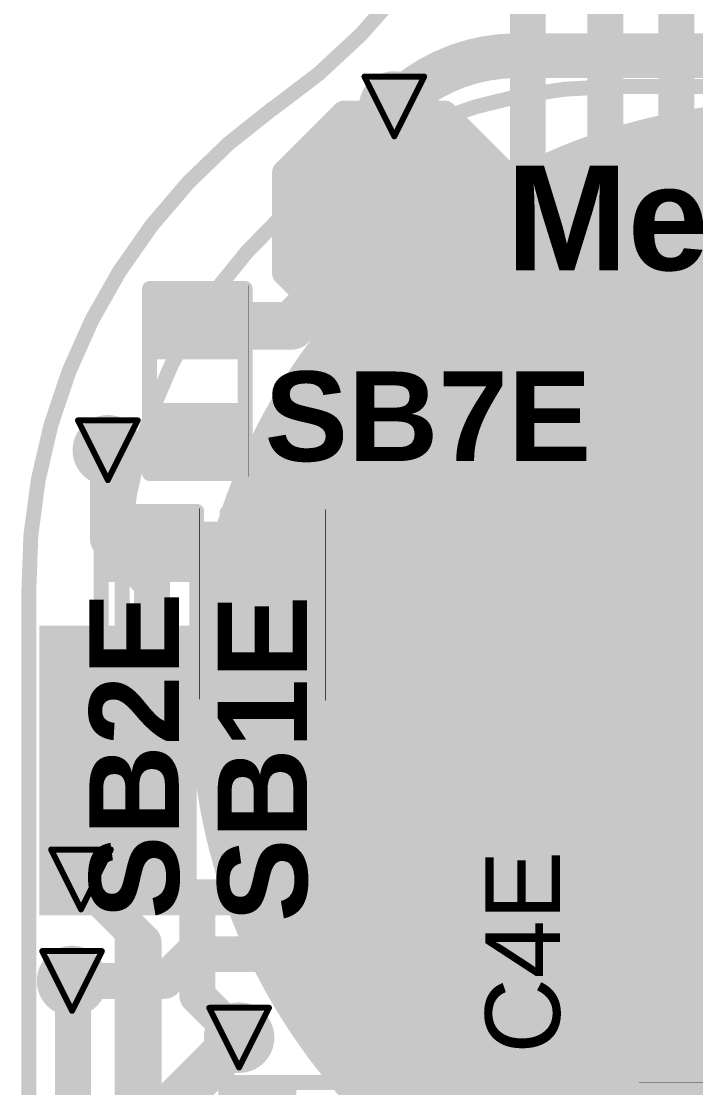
# Model space of a CAD drawing. Header units: inches. Extents: x -3.9 to 9.5, y -7 to 2.6.
# Drawn here: x 1.8535 to 2.0795, y -4.5895 to -4.2323 of the extents above; entities that cross this region are included whole.
import ezdxf

# ---------------------------------------------------------------- set-up
doc = ezdxf.new("R2010")
doc.units = ezdxf.units.IN
doc.header["$MEASUREMENT"] = 0
for name, color, linetype in [('Board Outline', 216, 'Continuous'), ('Bottom Layer', 5, 'Continuous'), ('Bottom Overlay', 54, 'Continuous'), ('Bottom Paste', 16, 'Continuous'), ('Bottom Solder', 6, 'Continuous'), ('Drill Drawing', 1, 'Continuous'), ('Top Layer', 1, 'Continuous'), ('Top Overlay', 2, 'Continuous'), ('Top Paste', 8, 'Continuous'), ('Top Solder', 216, 'Continuous'), ('Via Holes', 16, 'Continuous')]:
    doc.layers.add(name, color=color, linetype=linetype)
doc.styles.add('Arial', font='', dxfattribs={"height": 0.2})
doc.styles.add('Arial_Bold', font='', dxfattribs={"height": 0.2})
doc.styles.get('Arial').set_extended_font_data('Arial')
doc.styles.get('Arial_Bold').set_extended_font_data('Arial', bold=True)

# ---------------------------------------------------------------- blocks, each defined once
blk = doc.blocks.new('S______B______0402_58')
at = {"layer": 'Top Layer'}
for points in [[(-0.0275, -0.0125), (-0.0275, 0.0125), (-0.0095, 0.0125), (-0.0095, -0.0125)], [(0.0095, -0.0125), (0.0095, 0.0125), (0.0275, 0.0125), (0.0275, -0.0125)]]:
    blk.add_hatch(color=1, dxfattribs=at).paths.add_polyline_path(points)
at = {"layer": 'Top Paste'}
for points in [[(-0.0275, -0.0125), (-0.0275, 0.0125), (-0.0095, 0.0125), (-0.0095, -0.0125)], [(0.0095, -0.0125), (0.0095, 0.0125), (0.0275, 0.0125), (0.0275, -0.0125)]]:
    blk.add_hatch(color=8, dxfattribs=at).paths.add_polyline_path(points)
at = {"layer": 'Top Solder'}
for points in [[(-0.02967, -0.01467), (-0.02967, 0.01467), (-0.00733, 0.01467), (-0.00733, -0.01467)], [(0.00733, -0.01467), (0.00733, 0.01467), (0.02967, 0.01467), (0.02967, -0.01467)]]:
    blk.add_hatch(color=216, dxfattribs=at).paths.add_polyline_path(points)
at = {"layer": 'Top Overlay'}
for points in [[(-0.031, 0.016, 0.005, 0.005, 0), (-0.031, -0.016, 0.005, 0.005, 0)], [(-0.031, 0.016, 0.005, 0.005, 0), (0.031, 0.016, 0.005, 0.005, 0)], [(0.031, 0.016, 0.005, 0.005, 0), (0.031, -0.016, 0.005, 0.005, 0)], [(-0.031, -0.016, 0.005, 0.005, 0), (0.031, -0.016, 0.005, 0.005, 0)], [(-0.032, -0.017, 0.000127, 0.000127, 0), (0.032, -0.017, 0.000127, 0.000127, 0)]]:
    blk.add_lwpolyline(points, format="xyseb", dxfattribs=at)
for points in [[(-0.03225, 0.016, 0.0025, 0.0025, 1), (-0.02975, 0.016, 0.0025, 0.0025, 1)], [(-0.03225, 0.016, 0.0025, 0.0025, 1), (-0.02975, 0.016, 0.0025, 0.0025, 1)], [(0.02975, 0.016, 0.0025, 0.0025, 1), (0.03225, 0.016, 0.0025, 0.0025, 1)], [(0.02975, 0.016, 0.0025, 0.0025, 1), (0.03225, 0.016, 0.0025, 0.0025, 1)], [(-0.03225, -0.016, 0.0025, 0.0025, 1), (-0.02975, -0.016, 0.0025, 0.0025, 1)], [(-0.03225, -0.016, 0.0025, 0.0025, 1), (-0.02975, -0.016, 0.0025, 0.0025, 1)], [(0.02975, -0.016, 0.0025, 0.0025, 1), (0.03225, -0.016, 0.0025, 0.0025, 1)], [(0.02975, -0.016, 0.0025, 0.0025, 1), (0.03225, -0.016, 0.0025, 0.0025, 1)], [(-0.03203, -0.017, 0.0000635, 0.0000635, 1), (-0.03197, -0.017, 0.0000635, 0.0000635, 1)], [(0.03197, -0.017, 0.0000635, 0.0000635, 1), (0.03203, -0.017, 0.0000635, 0.0000635, 1)]]:
    blk.add_lwpolyline(points, format="xyseb", close=True, dxfattribs=at)
blk = doc.blocks.new('S______B______0402_93')
at = {"layer": 'Top Layer'}
for points in [[(-0.0275, -0.0125), (-0.0275, 0.0125), (-0.0095, 0.0125), (-0.0095, -0.0125)], [(0.0095, -0.0125), (0.0095, 0.0125), (0.0275, 0.0125), (0.0275, -0.0125)]]:
    blk.add_hatch(color=1, dxfattribs=at).paths.add_polyline_path(points)
at = {"layer": 'Top Paste'}
for points in [[(-0.0275, -0.0125), (-0.0275, 0.0125), (-0.0095, 0.0125), (-0.0095, -0.0125)], [(0.0095, -0.0125), (0.0095, 0.0125), (0.0275, 0.0125), (0.0275, -0.0125)]]:
    blk.add_hatch(color=8, dxfattribs=at).paths.add_polyline_path(points)
at = {"layer": 'Top Solder'}
for points in [[(-0.02967, -0.01467), (-0.02967, 0.01467), (-0.00733, 0.01467), (-0.00733, -0.01467)], [(0.00733, -0.01467), (0.00733, 0.01467), (0.02967, 0.01467), (0.02967, -0.01467)]]:
    blk.add_hatch(color=216, dxfattribs=at).paths.add_polyline_path(points)
at = {"layer": 'Top Overlay'}
for points in [[(-0.031, 0.016, 0.005, 0.005, 0), (-0.031, -0.016, 0.005, 0.005, 0)], [(-0.031, 0.016, 0.005, 0.005, 0), (0.031, 0.016, 0.005, 0.005, 0)], [(0.031, 0.016, 0.005, 0.005, 0), (0.031, -0.016, 0.005, 0.005, 0)], [(-0.031, -0.016, 0.005, 0.005, 0), (0.031, -0.016, 0.005, 0.005, 0)], [(-0.032, -0.017, 0.000127, 0.000127, 0), (0.032, -0.017, 0.000127, 0.000127, 0)]]:
    blk.add_lwpolyline(points, format="xyseb", dxfattribs=at)
for points in [[(-0.03225, 0.016, 0.0025, 0.0025, 1), (-0.02975, 0.016, 0.0025, 0.0025, 1)], [(-0.03225, 0.016, 0.0025, 0.0025, 1), (-0.02975, 0.016, 0.0025, 0.0025, 1)], [(0.02975, 0.016, 0.0025, 0.0025, 1), (0.03225, 0.016, 0.0025, 0.0025, 1)], [(0.02975, 0.016, 0.0025, 0.0025, 1), (0.03225, 0.016, 0.0025, 0.0025, 1)], [(-0.03225, -0.016, 0.0025, 0.0025, 1), (-0.02975, -0.016, 0.0025, 0.0025, 1)], [(-0.03225, -0.016, 0.0025, 0.0025, 1), (-0.02975, -0.016, 0.0025, 0.0025, 1)], [(0.02975, -0.016, 0.0025, 0.0025, 1), (0.03225, -0.016, 0.0025, 0.0025, 1)], [(0.02975, -0.016, 0.0025, 0.0025, 1), (0.03225, -0.016, 0.0025, 0.0025, 1)], [(-0.03203, -0.017, 0.0000635, 0.0000635, 1), (-0.03197, -0.017, 0.0000635, 0.0000635, 1)], [(0.03197, -0.017, 0.0000635, 0.0000635, 1), (0.03203, -0.017, 0.0000635, 0.0000635, 1)]]:
    blk.add_lwpolyline(points, format="xyseb", close=True, dxfattribs=at)
blk = doc.blocks.new('S______B______0402_100')
at = {"layer": 'Top Layer'}
for points in [[(-0.0275, -0.0125), (-0.0275, 0.0125), (-0.0095, 0.0125), (-0.0095, -0.0125)], [(0.0095, -0.0125), (0.0095, 0.0125), (0.0275, 0.0125), (0.0275, -0.0125)]]:
    blk.add_hatch(color=1, dxfattribs=at).paths.add_polyline_path(points)
at = {"layer": 'Top Paste'}
for points in [[(-0.0275, -0.0125), (-0.0275, 0.0125), (-0.0095, 0.0125), (-0.0095, -0.0125)], [(0.0095, -0.0125), (0.0095, 0.0125), (0.0275, 0.0125), (0.0275, -0.0125)]]:
    blk.add_hatch(color=8, dxfattribs=at).paths.add_polyline_path(points)
at = {"layer": 'Top Solder'}
for points in [[(-0.02967, -0.01467), (-0.02967, 0.01467), (-0.00733, 0.01467), (-0.00733, -0.01467)], [(0.00733, -0.01467), (0.00733, 0.01467), (0.02967, 0.01467), (0.02967, -0.01467)]]:
    blk.add_hatch(color=216, dxfattribs=at).paths.add_polyline_path(points)
at = {"layer": 'Top Overlay'}
for points in [[(-0.031, 0.016, 0.005, 0.005, 0), (-0.031, -0.016, 0.005, 0.005, 0)], [(-0.031, 0.016, 0.005, 0.005, 0), (0.031, 0.016, 0.005, 0.005, 0)], [(0.031, 0.016, 0.005, 0.005, 0), (0.031, -0.016, 0.005, 0.005, 0)], [(-0.031, -0.016, 0.005, 0.005, 0), (0.031, -0.016, 0.005, 0.005, 0)], [(-0.032, -0.017, 0.000127, 0.000127, 0), (0.032, -0.017, 0.000127, 0.000127, 0)]]:
    blk.add_lwpolyline(points, format="xyseb", dxfattribs=at)
for points in [[(-0.03225, 0.016, 0.0025, 0.0025, 1), (-0.02975, 0.016, 0.0025, 0.0025, 1)], [(-0.03225, 0.016, 0.0025, 0.0025, 1), (-0.02975, 0.016, 0.0025, 0.0025, 1)], [(0.02975, 0.016, 0.0025, 0.0025, 1), (0.03225, 0.016, 0.0025, 0.0025, 1)], [(0.02975, 0.016, 0.0025, 0.0025, 1), (0.03225, 0.016, 0.0025, 0.0025, 1)], [(-0.03225, -0.016, 0.0025, 0.0025, 1), (-0.02975, -0.016, 0.0025, 0.0025, 1)], [(-0.03225, -0.016, 0.0025, 0.0025, 1), (-0.02975, -0.016, 0.0025, 0.0025, 1)], [(0.02975, -0.016, 0.0025, 0.0025, 1), (0.03225, -0.016, 0.0025, 0.0025, 1)], [(0.02975, -0.016, 0.0025, 0.0025, 1), (0.03225, -0.016, 0.0025, 0.0025, 1)], [(-0.03203, -0.017, 0.0000635, 0.0000635, 1), (-0.03197, -0.017, 0.0000635, 0.0000635, 1)], [(0.03197, -0.017, 0.0000635, 0.0000635, 1), (0.03203, -0.017, 0.0000635, 0.0000635, 1)]]:
    blk.add_lwpolyline(points, format="xyseb", close=True, dxfattribs=at)
blk = doc.blocks.new('R___0402_114')
at = {"layer": 'Top Layer'}
for points in [[(-0.0275, -0.0125), (-0.0275, 0.0125), (-0.0095, 0.0125), (-0.0095, -0.0125)], [(0.0095, -0.0125), (0.0095, 0.0125), (0.0275, 0.0125), (0.0275, -0.0125)]]:
    blk.add_hatch(color=1, dxfattribs=at).paths.add_polyline_path(points)
at = {"layer": 'Top Paste'}
for points in [[(-0.0275, -0.0125), (-0.0275, 0.0125), (-0.0095, 0.0125), (-0.0095, -0.0125)], [(0.0095, -0.0125), (0.0095, 0.0125), (0.0275, 0.0125), (0.0275, -0.0125)]]:
    blk.add_hatch(color=8, dxfattribs=at).paths.add_polyline_path(points)
at = {"layer": 'Top Solder'}
for points in [[(-0.02967, -0.01467), (-0.02967, 0.01467), (-0.00733, 0.01467), (-0.00733, -0.01467)], [(0.00733, -0.01467), (0.00733, 0.01467), (0.02967, 0.01467), (0.02967, -0.01467)]]:
    blk.add_hatch(color=216, dxfattribs=at).paths.add_polyline_path(points)
at = {"layer": 'Top Overlay'}
for points in [[(-0.031, -0.016, 0.005, 0.005, 0), (-0.031, 0.016, 0.005, 0.005, 0)], [(-0.031, 0.016, 0.005, 0.005, 0), (0.031, 0.016, 0.005, 0.005, 0)], [(0.031, -0.016, 0.005, 0.005, 0), (0.031, 0.016, 0.005, 0.005, 0)], [(-0.031, -0.016, 0.005, 0.005, 0), (0.031, -0.016, 0.005, 0.005, 0)], [(-0.032, -0.017, 0.000127, 0.000127, 0), (0.032, -0.017, 0.000127, 0.000127, 0)]]:
    blk.add_lwpolyline(points, format="xyseb", dxfattribs=at)
for points in [[(-0.03225, 0.016, 0.0025, 0.0025, 1), (-0.02975, 0.016, 0.0025, 0.0025, 1)], [(-0.03225, 0.016, 0.0025, 0.0025, 1), (-0.02975, 0.016, 0.0025, 0.0025, 1)], [(0.02975, 0.016, 0.0025, 0.0025, 1), (0.03225, 0.016, 0.0025, 0.0025, 1)], [(0.02975, 0.016, 0.0025, 0.0025, 1), (0.03225, 0.016, 0.0025, 0.0025, 1)], [(-0.03225, -0.016, 0.0025, 0.0025, 1), (-0.02975, -0.016, 0.0025, 0.0025, 1)], [(-0.03225, -0.016, 0.0025, 0.0025, 1), (-0.02975, -0.016, 0.0025, 0.0025, 1)], [(0.02975, -0.016, 0.0025, 0.0025, 1), (0.03225, -0.016, 0.0025, 0.0025, 1)], [(0.02975, -0.016, 0.0025, 0.0025, 1), (0.03225, -0.016, 0.0025, 0.0025, 1)], [(-0.03203, -0.017, 0.0000635, 0.0000635, 1), (-0.03197, -0.017, 0.0000635, 0.0000635, 1)], [(0.03197, -0.017, 0.0000635, 0.0000635, 1), (0.03203, -0.017, 0.0000635, 0.0000635, 1)]]:
    blk.add_lwpolyline(points, format="xyseb", close=True, dxfattribs=at)
blk = doc.blocks.new('R__0402_135')
at = {"layer": 'Top Layer'}
for points in [[(-0.0275, -0.0125), (-0.0275, 0.0125), (-0.0095, 0.0125), (-0.0095, -0.0125)], [(0.0095, -0.0125), (0.0095, 0.0125), (0.0275, 0.0125), (0.0275, -0.0125)]]:
    blk.add_hatch(color=1, dxfattribs=at).paths.add_polyline_path(points)
at = {"layer": 'Top Paste'}
for points in [[(-0.0275, -0.0125), (-0.0275, 0.0125), (-0.0095, 0.0125), (-0.0095, -0.0125)], [(0.0095, -0.0125), (0.0095, 0.0125), (0.0275, 0.0125), (0.0275, -0.0125)]]:
    blk.add_hatch(color=8, dxfattribs=at).paths.add_polyline_path(points)
at = {"layer": 'Top Solder'}
for points in [[(-0.0315, -0.0165), (-0.0315, 0.0165), (-0.0055, 0.0165), (-0.0055, -0.0165)], [(0.0055, -0.0165), (0.0055, 0.0165), (0.0315, 0.0165), (0.0315, -0.0165)]]:
    blk.add_hatch(color=216, dxfattribs=at).paths.add_polyline_path(points)
at = {"layer": 'Top Overlay'}
for points in [[(-0.031, 0.016, 0.005, 0.005, 0), (-0.031, -0.016, 0.005, 0.005, 0)], [(0.031, 0.016, 0.005, 0.005, 0), (-0.031, 0.016, 0.005, 0.005, 0)], [(0.031, 0.016, 0.005, 0.005, 0), (0.031, -0.016, 0.005, 0.005, 0)], [(0.031, -0.016, 0.005, 0.005, 0), (-0.031, -0.016, 0.005, 0.005, 0)], [(0.032, -0.017, 0.000127, 0.000127, 0), (-0.032, -0.017, 0.000127, 0.000127, 0)]]:
    blk.add_lwpolyline(points, format="xyseb", dxfattribs=at)
for points in [[(-0.03225, 0.016, 0.0025, 0.0025, 1), (-0.02975, 0.016, 0.0025, 0.0025, 1)], [(-0.03225, 0.016, 0.0025, 0.0025, 1), (-0.02975, 0.016, 0.0025, 0.0025, 1)], [(0.02975, 0.016, 0.0025, 0.0025, 1), (0.03225, 0.016, 0.0025, 0.0025, 1)], [(0.02975, 0.016, 0.0025, 0.0025, 1), (0.03225, 0.016, 0.0025, 0.0025, 1)], [(-0.03225, -0.016, 0.0025, 0.0025, 1), (-0.02975, -0.016, 0.0025, 0.0025, 1)], [(-0.03225, -0.016, 0.0025, 0.0025, 1), (-0.02975, -0.016, 0.0025, 0.0025, 1)], [(0.02975, -0.016, 0.0025, 0.0025, 1), (0.03225, -0.016, 0.0025, 0.0025, 1)], [(0.02975, -0.016, 0.0025, 0.0025, 1), (0.03225, -0.016, 0.0025, 0.0025, 1)], [(-0.03203, -0.017, 0.0000635, 0.0000635, 1), (-0.03197, -0.017, 0.0000635, 0.0000635, 1)], [(0.03197, -0.017, 0.0000635, 0.0000635, 1), (0.03203, -0.017, 0.0000635, 0.0000635, 1)]]:
    blk.add_lwpolyline(points, format="xyseb", close=True, dxfattribs=at)
blk = doc.blocks.new('T__________184')
at = {"layer": 'Top Layer'}
blk.add_hatch(color=1, dxfattribs=at).paths.add_polyline_path([(0.015, 0.03), (-0.015, 0.03), (-0.03, 0.015), (-0.03, -0.015), (-0.015, -0.03), (0.015, -0.03), (0.03, -0.015), (0.03, 0.015)])
at = {"layer": 'Top Paste'}
blk.add_hatch(color=8, dxfattribs=at).paths.add_polyline_path([(0.015, 0.03), (-0.015, 0.03), (-0.03, 0.015), (-0.03, -0.015), (-0.015, -0.03), (0.015, -0.03), (0.03, -0.015), (0.03, 0.015)])
at = {"layer": 'Top Solder'}
blk.add_hatch(color=216, dxfattribs=at).paths.add_polyline_path([(0.017, 0.034), (-0.017, 0.034), (-0.034, 0.017), (-0.034, -0.017), (-0.017, -0.034), (0.017, -0.034), (0.034, -0.017), (0.034, 0.017)])
at = {"layer": 'Top Overlay'}
for points in [[(-0.017, 0.037, 0.00787, 0.00787, 0), (-0.037, 0.017, 0.00787, 0.00787, 0)], [(0.017, 0.037, 0.00787, 0.00787, 0), (-0.017, 0.037, 0.00787, 0.00787, 0)], [(0.017, 0.037, 0.00787, 0.00787, 0), (-0.017, 0.037, 0.00787, 0.00787, 0)], [(0.037, 0.017, 0.00787, 0.00787, 0), (0.017, 0.037, 0.00787, 0.00787, 0)], [(-0.037, 0.017, 0.00787, 0.00787, 0), (-0.037, -0.017, 0.00787, 0.00787, 0)], [(0.037, 0.017, 0.00787, 0.00787, 0), (0.037, -0.017, 0.00787, 0.00787, 0)], [(-0.017, -0.037, 0.00787, 0.00787, 0), (-0.037, -0.017, 0.00787, 0.00787, 0)], [(0.037, -0.017, 0.00787, 0.00787, 0), (0.017, -0.037, 0.00787, 0.00787, 0)], [(0.017, -0.037, 0.00787, 0.00787, 0), (-0.017, -0.037, 0.00787, 0.00787, 0)], [(0.017, -0.037, 0.00787, 0.00787, 0), (-0.017, -0.037, 0.00787, 0.00787, 0)]]:
    blk.add_lwpolyline(points, format="xyseb", dxfattribs=at)
for points in [[(-0.01897, 0.037, 0.00394, 0.00394, 1), (-0.01503, 0.037, 0.00394, 0.00394, 1)], [(-0.01897, 0.037, 0.00394, 0.00394, 1), (-0.01503, 0.037, 0.00394, 0.00394, 1)], [(-0.01897, 0.037, 0.00394, 0.00394, 1), (-0.01503, 0.037, 0.00394, 0.00394, 1)], [(0.01503, 0.037, 0.00394, 0.00394, 1), (0.01897, 0.037, 0.00394, 0.00394, 1)], [(0.01503, 0.037, 0.00394, 0.00394, 1), (0.01897, 0.037, 0.00394, 0.00394, 1)], [(0.01503, 0.037, 0.00394, 0.00394, 1), (0.01897, 0.037, 0.00394, 0.00394, 1)], [(-0.03897, 0.017, 0.00394, 0.00394, 1), (-0.03503, 0.017, 0.00394, 0.00394, 1)], [(-0.03897, 0.017, 0.00394, 0.00394, 1), (-0.03503, 0.017, 0.00394, 0.00394, 1)], [(0.03503, 0.017, 0.00394, 0.00394, 1), (0.03897, 0.017, 0.00394, 0.00394, 1)], [(0.03503, 0.017, 0.00394, 0.00394, 1), (0.03897, 0.017, 0.00394, 0.00394, 1)], [(-0.03897, -0.017, 0.00394, 0.00394, 1), (-0.03503, -0.017, 0.00394, 0.00394, 1)], [(-0.03897, -0.017, 0.00394, 0.00394, 1), (-0.03503, -0.017, 0.00394, 0.00394, 1)], [(0.03503, -0.017, 0.00394, 0.00394, 1), (0.03897, -0.017, 0.00394, 0.00394, 1)], [(0.03503, -0.017, 0.00394, 0.00394, 1), (0.03897, -0.017, 0.00394, 0.00394, 1)], [(-0.01897, -0.037, 0.00394, 0.00394, 1), (-0.01503, -0.037, 0.00394, 0.00394, 1)], [(-0.01897, -0.037, 0.00394, 0.00394, 1), (-0.01503, -0.037, 0.00394, 0.00394, 1)], [(-0.01897, -0.037, 0.00394, 0.00394, 1), (-0.01503, -0.037, 0.00394, 0.00394, 1)], [(0.01503, -0.037, 0.00394, 0.00394, 1), (0.01897, -0.037, 0.00394, 0.00394, 1)], [(0.01503, -0.037, 0.00394, 0.00394, 1), (0.01897, -0.037, 0.00394, 0.00394, 1)], [(0.01503, -0.037, 0.00394, 0.00394, 1), (0.01897, -0.037, 0.00394, 0.00394, 1)]]:
    blk.add_lwpolyline(points, format="xyseb", close=True, dxfattribs=at)
blk = doc.blocks.new('_EMG________B_198')
at = {"layer": 'Bottom Layer'}
h = blk.add_hatch(color=5, dxfattribs=at)
edge = h.paths.add_edge_path()
edge.add_arc((0, 0.3932), 0.19685, 0, 360)
at = {"layer": 'Bottom Paste'}
h = blk.add_hatch(color=16, dxfattribs=at)
edge = h.paths.add_edge_path()
edge.add_arc((0, 0.3932), 0.19685, 0, 360)
at = {"layer": 'Bottom Solder'}
h = blk.add_hatch(color=6, dxfattribs=at)
edge = h.paths.add_edge_path()
edge.add_arc((0, 0.3932), 0.20085, 0, 360)
at = {"layer": 'Bottom Overlay'}
for points in [[(-0.22375, 0.43172, 0.005, 0.005, -0.414214), (-0.06026, 0.59892, 0.005, 0.005, 0)], [(-0.06026, 0.59892, 0.005, 0.005, 0), (0.06026, 0.59892, 0.005, 0.005, 0)], [(-0.22375, -0.43172, 0.005, 0.005, 0), (-0.22375, 0.43172, 0.005, 0.005, 0)]]:
    blk.add_lwpolyline(points, format="xyseb", dxfattribs=at)
for points in [[(-0.06151, 0.59892, 0.0025, 0.0025, 1), (-0.05901, 0.59892, 0.0025, 0.0025, 1)], [(-0.06151, 0.59892, 0.0025, 0.0025, 1), (-0.05901, 0.59892, 0.0025, 0.0025, 1)], [(-0.225, 0.43172, 0.0025, 0.0025, 1), (-0.2225, 0.43172, 0.0025, 0.0025, 1)], [(-0.225, 0.43172, 0.0025, 0.0025, 1), (-0.2225, 0.43172, 0.0025, 0.0025, 1)]]:
    blk.add_lwpolyline(points, format="xyseb", close=True, dxfattribs=at)
blk = doc.blocks.new('C___0402_240')
at = {"layer": 'Top Layer'}
for points in [[(-0.0275, -0.0125), (-0.0275, 0.0125), (-0.0095, 0.0125), (-0.0095, -0.0125)], [(0.0095, -0.0125), (0.0095, 0.0125), (0.0275, 0.0125), (0.0275, -0.0125)]]:
    blk.add_hatch(color=1, dxfattribs=at).paths.add_polyline_path(points)
at = {"layer": 'Top Paste'}
for points in [[(-0.0275, -0.0125), (-0.0275, 0.0125), (-0.0095, 0.0125), (-0.0095, -0.0125)], [(0.0095, -0.0125), (0.0095, 0.0125), (0.0275, 0.0125), (0.0275, -0.0125)]]:
    blk.add_hatch(color=8, dxfattribs=at).paths.add_polyline_path(points)
at = {"layer": 'Top Solder'}
for points in [[(-0.02986, -0.01486), (-0.02986, 0.01486), (-0.00714, 0.01486), (-0.00714, -0.01486)], [(0.00714, -0.01486), (0.00714, 0.01486), (0.02986, 0.01486), (0.02986, -0.01486)]]:
    blk.add_hatch(color=216, dxfattribs=at).paths.add_polyline_path(points)
at = {"layer": 'Top Overlay'}
for points in [[(-0.011, 0.016, 0.005, 0.005, 0), (-0.031, 0.016, 0.005, 0.005, 0)], [(-0.031, 0.016, 0.005, 0.005, 0), (-0.031, -0.016, 0.005, 0.005, 0)], [(0.031, 0.016, 0.005, 0.005, 0), (0.011, 0.016, 0.005, 0.005, 0)], [(0.031, 0.016, 0.005, 0.005, 0), (0.031, -0.016, 0.005, 0.005, 0)], [(-0.011, -0.016, 0.005, 0.005, 0), (-0.031, -0.016, 0.005, 0.005, 0)], [(0.031, -0.016, 0.005, 0.005, 0), (0.011, -0.016, 0.005, 0.005, 0)]]:
    blk.add_lwpolyline(points, format="xyseb", dxfattribs=at)
for points in [[(-0.03225, 0.016, 0.0025, 0.0025, 1), (-0.02975, 0.016, 0.0025, 0.0025, 1)], [(-0.03225, 0.016, 0.0025, 0.0025, 1), (-0.02975, 0.016, 0.0025, 0.0025, 1)], [(-0.01225, 0.016, 0.0025, 0.0025, 1), (-0.00975, 0.016, 0.0025, 0.0025, 1)], [(0.00975, 0.016, 0.0025, 0.0025, 1), (0.01225, 0.016, 0.0025, 0.0025, 1)], [(0.02975, 0.016, 0.0025, 0.0025, 1), (0.03225, 0.016, 0.0025, 0.0025, 1)], [(0.02975, 0.016, 0.0025, 0.0025, 1), (0.03225, 0.016, 0.0025, 0.0025, 1)], [(-0.03225, -0.016, 0.0025, 0.0025, 1), (-0.02975, -0.016, 0.0025, 0.0025, 1)], [(-0.03225, -0.016, 0.0025, 0.0025, 1), (-0.02975, -0.016, 0.0025, 0.0025, 1)], [(-0.01225, -0.016, 0.0025, 0.0025, 1), (-0.00975, -0.016, 0.0025, 0.0025, 1)], [(0.00975, -0.016, 0.0025, 0.0025, 1), (0.01225, -0.016, 0.0025, 0.0025, 1)], [(0.02975, -0.016, 0.0025, 0.0025, 1), (0.03225, -0.016, 0.0025, 0.0025, 1)], [(0.02975, -0.016, 0.0025, 0.0025, 1), (0.03225, -0.016, 0.0025, 0.0025, 1)]]:
    blk.add_lwpolyline(points, format="xyseb", close=True, dxfattribs=at)

msp = doc.modelspace()

# ---------------------------------------------------------------- hatches: boundary and pattern name
at = {"layer": 'Bottom Layer'}
h = msp.add_hatch(color=5, dxfattribs=at)
edge = h.paths.add_edge_path()
edge.add_arc((1.97852, -4.26078), 0.01181, 0, 360)
h = msp.add_hatch(color=5, dxfattribs=at)
edge = h.paths.add_edge_path()
edge.add_arc((1.88252, -4.37597), 0.01181, 0, 360)
h = msp.add_hatch(color=5, dxfattribs=at)
edge = h.paths.add_edge_path()
edge.add_arc((1.87352, -4.51978), 0.01181, 0, 360)
h = msp.add_hatch(color=5, dxfattribs=at)
edge = h.paths.add_edge_path()
edge.add_arc((1.87052, -4.55378), 0.01181, 0, 360)
h = msp.add_hatch(color=5, dxfattribs=at)
edge = h.paths.add_edge_path()
edge.add_arc((1.92652, -4.57278), 0.01181, 0, 360)
at = {"layer": 'Top Layer'}
h = msp.add_hatch(color=1, dxfattribs=at)
edge = h.paths.add_edge_path()
edge.add_arc((1.97852, -4.26078), 0.01181, 0, 360)
h = msp.add_hatch(color=1, dxfattribs=at)
edge = h.paths.add_edge_path()
edge.add_arc((1.88252, -4.37597), 0.01181, 0, 360)
for points in [[(1.87929, -4.41942), (1.95752, -4.41942), (1.95752, -4.39992), (1.87929, -4.39992)], [(1.85952, -4.53178), (1.91229, -4.53178), (1.91229, -4.43478), (1.85952, -4.43478)], [(1.9255, -4.47578), (1.98552, -4.47578), (1.98552, -4.43678), (1.9255, -4.43678)]]:
    msp.add_hatch(color=1, dxfattribs=at).paths.add_polyline_path(points)
h = msp.add_hatch(color=1, dxfattribs=at)
edge = h.paths.add_edge_path()
edge.add_arc((1.87352, -4.51978), 0.01181, 0, 360)
h = msp.add_hatch(color=1, dxfattribs=at)
edge = h.paths.add_edge_path()
edge.add_arc((1.87052, -4.55378), 0.01181, 0, 360)
h = msp.add_hatch(color=1, dxfattribs=at)
edge = h.paths.add_edge_path()
edge.add_arc((1.92652, -4.57278), 0.01181, 0, 360)
at = {"layer": 'Via Holes'}
h = msp.add_hatch(color=7, dxfattribs=at)
edge = h.paths.add_edge_path()
edge.add_arc((1.97852, -4.26078), 0.00591, 0, 360)
h = msp.add_hatch(color=7, dxfattribs=at)
edge = h.paths.add_edge_path()
edge.add_arc((1.88252, -4.37597), 0.00591, 0, 360)
h = msp.add_hatch(color=7, dxfattribs=at)
edge = h.paths.add_edge_path()
edge.add_arc((1.87352, -4.51978), 0.00591, 0, 360)
h = msp.add_hatch(color=7, dxfattribs=at)
edge = h.paths.add_edge_path()
edge.add_arc((1.87052, -4.55378), 0.00591, 0, 360)
h = msp.add_hatch(color=7, dxfattribs=at)
edge = h.paths.add_edge_path()
edge.add_arc((1.92652, -4.57278), 0.00591, 0, 360)

# ---------------------------------------------------------------- linework, layer by layer
at = {"layer": 'Board Outline'}
for points in [[(2.02327, -4.09701, 0.005, 0.005, -0.250069), (1.93789, -4.26147, 0.005, 0.005, 0)], [(1.85603, -4.42332, 0.005, 0.005, -0.244175), (1.93784, -4.26139, 0.005, 0.005, 0)], [(1.85603, -5.28378, 0.005, 0.005, 0), (1.85603, -4.42332, 0.005, 0.005, 0)]]:
    msp.add_lwpolyline(points, format="xyseb", dxfattribs=at)
for points in [[(1.93659, -4.26139, 0.0025, 0.0025, 1), (1.93909, -4.26139, 0.0025, 0.0025, 1)], [(1.93664, -4.26147, 0.0025, 0.0025, 1), (1.93914, -4.26147, 0.0025, 0.0025, 1)], [(1.85478, -4.42332, 0.0025, 0.0025, 1), (1.85728, -4.42332, 0.0025, 0.0025, 1)], [(1.85478, -4.42332, 0.0025, 0.0025, 1), (1.85728, -4.42332, 0.0025, 0.0025, 1)]]:
    msp.add_lwpolyline(points, format="xyseb", close=True, dxfattribs=at)
at = {"layer": 'Bottom Layer'}
for points in [[(1.97852, -4.26078, 0.015, 0.015, -0.198913), (2.01956, -4.24378, 0.015, 0.015, 0)], [(2.01956, -4.24378, 0.015, 0.015, 0), (2.17309, -4.24378, 0.015, 0.015, 0)], [(1.88252, -4.40578, 0.012, 0.012, 0), (1.88252, -4.37597, 0.012, 0.012, 0)], [(1.88252, -4.40578, 0.012, 0.012, 0), (1.89733, -4.42059, 0.012, 0.012, 0)], [(1.89733, -4.51359, 0.012, 0.012, 0), (1.89733, -4.42059, 0.012, 0.012, 0)], [(1.89733, -4.51359, 0.012, 0.012, 0), (1.91252, -4.52878, 0.012, 0.012, 0)], [(1.87352, -4.51978, 0.012, 0.012, 0), (1.89452, -4.54078, 0.012, 0.012, 0)], [(1.91252, -4.55878, 0.012, 0.012, 0), (1.91252, -4.52878, 0.012, 0.012, 0)], [(1.89452, -4.64238, 0.012, 0.012, 0), (1.89452, -4.54078, 0.012, 0.012, 0)], [(1.87052, -4.55378, 0.012, 0.012, 0), (1.87083, -4.5541, 0.012, 0.012, 0)], [(1.87083, -4.66086, 0.012, 0.012, 0), (1.87083, -4.5541, 0.012, 0.012, 0)], [(1.91252, -4.55878, 0.012, 0.012, 0), (1.92652, -4.57278, 0.012, 0.012, 0)]]:
    msp.add_lwpolyline(points, format="xyseb", dxfattribs=at)
for points in [[(2.01581, -4.24378, 0.0075, 0.0075, 1), (2.02331, -4.24378, 0.0075, 0.0075, 1)], [(2.01581, -4.24378, 0.0075, 0.0075, 1), (2.02331, -4.24378, 0.0075, 0.0075, 1)], [(1.97477, -4.26078, 0.0075, 0.0075, 1), (1.98227, -4.26078, 0.0075, 0.0075, 1)], [(1.87952, -4.37597, 0.006, 0.006, 1), (1.88552, -4.37597, 0.006, 0.006, 1)], [(1.87952, -4.40578, 0.006, 0.006, 1), (1.88552, -4.40578, 0.006, 0.006, 1)], [(1.87952, -4.40578, 0.006, 0.006, 1), (1.88552, -4.40578, 0.006, 0.006, 1)], [(1.89433, -4.42059, 0.006, 0.006, 1), (1.90033, -4.42059, 0.006, 0.006, 1)], [(1.89433, -4.42059, 0.006, 0.006, 1), (1.90033, -4.42059, 0.006, 0.006, 1)], [(1.89433, -4.51359, 0.006, 0.006, 1), (1.90033, -4.51359, 0.006, 0.006, 1)], [(1.89433, -4.51359, 0.006, 0.006, 1), (1.90033, -4.51359, 0.006, 0.006, 1)], [(1.87052, -4.51978, 0.006, 0.006, 1), (1.87652, -4.51978, 0.006, 0.006, 1)], [(1.90952, -4.52878, 0.006, 0.006, 1), (1.91552, -4.52878, 0.006, 0.006, 1)], [(1.90952, -4.52878, 0.006, 0.006, 1), (1.91552, -4.52878, 0.006, 0.006, 1)], [(1.89152, -4.54078, 0.006, 0.006, 1), (1.89752, -4.54078, 0.006, 0.006, 1)], [(1.89152, -4.54078, 0.006, 0.006, 1), (1.89752, -4.54078, 0.006, 0.006, 1)], [(1.86752, -4.55378, 0.006, 0.006, 1), (1.87352, -4.55378, 0.006, 0.006, 1)], [(1.86783, -4.5541, 0.006, 0.006, 1), (1.87383, -4.5541, 0.006, 0.006, 1)], [(1.86783, -4.5541, 0.006, 0.006, 1), (1.87383, -4.5541, 0.006, 0.006, 1)], [(1.90952, -4.55878, 0.006, 0.006, 1), (1.91552, -4.55878, 0.006, 0.006, 1)], [(1.90952, -4.55878, 0.006, 0.006, 1), (1.91552, -4.55878, 0.006, 0.006, 1)], [(1.92352, -4.57278, 0.006, 0.006, 1), (1.92952, -4.57278, 0.006, 0.006, 1)]]:
    msp.add_lwpolyline(points, format="xyseb", close=True, dxfattribs=at)
at = {"layer": 'Drill Drawing'}
for points in [[(1.96852, -4.25078, 0.002, 0.002, 0), (1.98852, -4.25078, 0.002, 0.002, 0)], [(1.96852, -4.25078, 0.002, 0.002, 0), (1.97852, -4.27078, 0.002, 0.002, 0)], [(1.97852, -4.27078, 0.002, 0.002, 0), (1.98852, -4.25078, 0.002, 0.002, 0)], [(1.87252, -4.36597, 0.002, 0.002, 0), (1.89252, -4.36597, 0.002, 0.002, 0)], [(1.87252, -4.36597, 0.002, 0.002, 0), (1.88252, -4.38597, 0.002, 0.002, 0)], [(1.88252, -4.38597, 0.002, 0.002, 0), (1.89252, -4.36597, 0.002, 0.002, 0)], [(1.86352, -4.50978, 0.002, 0.002, 0), (1.88352, -4.50978, 0.002, 0.002, 0)], [(1.86352, -4.50978, 0.002, 0.002, 0), (1.87352, -4.52978, 0.002, 0.002, 0)], [(1.87352, -4.52978, 0.002, 0.002, 0), (1.88352, -4.50978, 0.002, 0.002, 0)], [(1.86052, -4.54378, 0.002, 0.002, 0), (1.88052, -4.54378, 0.002, 0.002, 0)], [(1.86052, -4.54378, 0.002, 0.002, 0), (1.87052, -4.56378, 0.002, 0.002, 0)], [(1.87052, -4.56378, 0.002, 0.002, 0), (1.88052, -4.54378, 0.002, 0.002, 0)], [(1.91652, -4.56278, 0.002, 0.002, 0), (1.93652, -4.56278, 0.002, 0.002, 0)], [(1.91652, -4.56278, 0.002, 0.002, 0), (1.92652, -4.58278, 0.002, 0.002, 0)], [(1.92652, -4.58278, 0.002, 0.002, 0), (1.93652, -4.56278, 0.002, 0.002, 0)]]:
    msp.add_lwpolyline(points, format="xyseb", dxfattribs=at)
for points in [[(1.96802, -4.25078, 0.001, 0.001, 1), (1.96902, -4.25078, 0.001, 0.001, 1)], [(1.96802, -4.25078, 0.001, 0.001, 1), (1.96902, -4.25078, 0.001, 0.001, 1)], [(1.98802, -4.25078, 0.001, 0.001, 1), (1.98902, -4.25078, 0.001, 0.001, 1)], [(1.98802, -4.25078, 0.001, 0.001, 1), (1.98902, -4.25078, 0.001, 0.001, 1)], [(1.97802, -4.27078, 0.001, 0.001, 1), (1.97902, -4.27078, 0.001, 0.001, 1)], [(1.97802, -4.27078, 0.001, 0.001, 1), (1.97902, -4.27078, 0.001, 0.001, 1)], [(1.87202, -4.36597, 0.001, 0.001, 1), (1.87302, -4.36597, 0.001, 0.001, 1)], [(1.87202, -4.36597, 0.001, 0.001, 1), (1.87302, -4.36597, 0.001, 0.001, 1)], [(1.89202, -4.36597, 0.001, 0.001, 1), (1.89302, -4.36597, 0.001, 0.001, 1)], [(1.89202, -4.36597, 0.001, 0.001, 1), (1.89302, -4.36597, 0.001, 0.001, 1)], [(1.88202, -4.38597, 0.001, 0.001, 1), (1.88302, -4.38597, 0.001, 0.001, 1)], [(1.88202, -4.38597, 0.001, 0.001, 1), (1.88302, -4.38597, 0.001, 0.001, 1)], [(1.86302, -4.50978, 0.001, 0.001, 1), (1.86402, -4.50978, 0.001, 0.001, 1)], [(1.86302, -4.50978, 0.001, 0.001, 1), (1.86402, -4.50978, 0.001, 0.001, 1)], [(1.88302, -4.50978, 0.001, 0.001, 1), (1.88402, -4.50978, 0.001, 0.001, 1)], [(1.88302, -4.50978, 0.001, 0.001, 1), (1.88402, -4.50978, 0.001, 0.001, 1)], [(1.87302, -4.52978, 0.001, 0.001, 1), (1.87402, -4.52978, 0.001, 0.001, 1)], [(1.87302, -4.52978, 0.001, 0.001, 1), (1.87402, -4.52978, 0.001, 0.001, 1)], [(1.86002, -4.54378, 0.001, 0.001, 1), (1.86102, -4.54378, 0.001, 0.001, 1)], [(1.86002, -4.54378, 0.001, 0.001, 1), (1.86102, -4.54378, 0.001, 0.001, 1)], [(1.88002, -4.54378, 0.001, 0.001, 1), (1.88102, -4.54378, 0.001, 0.001, 1)], [(1.88002, -4.54378, 0.001, 0.001, 1), (1.88102, -4.54378, 0.001, 0.001, 1)], [(1.91602, -4.56278, 0.001, 0.001, 1), (1.91702, -4.56278, 0.001, 0.001, 1)], [(1.91602, -4.56278, 0.001, 0.001, 1), (1.91702, -4.56278, 0.001, 0.001, 1)], [(1.93602, -4.56278, 0.001, 0.001, 1), (1.93702, -4.56278, 0.001, 0.001, 1)], [(1.93602, -4.56278, 0.001, 0.001, 1), (1.93702, -4.56278, 0.001, 0.001, 1)], [(1.87002, -4.56378, 0.001, 0.001, 1), (1.87102, -4.56378, 0.001, 0.001, 1)], [(1.87002, -4.56378, 0.001, 0.001, 1), (1.87102, -4.56378, 0.001, 0.001, 1)], [(1.92602, -4.58278, 0.001, 0.001, 1), (1.92702, -4.58278, 0.001, 0.001, 1)], [(1.92602, -4.58278, 0.001, 0.001, 1), (1.92702, -4.58278, 0.001, 0.001, 1)]]:
    msp.add_lwpolyline(points, format="xyseb", close=True, dxfattribs=at)
at = {"layer": 'Top Layer'}
for points in [[(2.07306, -4.48376, 0.012, 0.012, 0), (2.07306, -4.033, 0.012, 0.012, 0)], [(2.04925, -4.40871, 0.012, 0.012, 0), (2.04925, -4.11466, 0.012, 0.012, 0)], [(2.02328, -4.37011, 0.012, 0.012, 0), (2.02328, -4.21708, 0.012, 0.012, 0)], [(1.97852, -4.29978, 0.02, 0.02, 0), (1.97852, -4.26078, 0.02, 0.02, 0)], [(1.94402, -4.33428, 0.016, 0.016, 0), (1.97852, -4.29978, 0.016, 0.016, 0)], [(1.91252, -4.33428, 0.016, 0.016, 0), (1.94402, -4.33428, 0.016, 0.016, 0)], [(1.9125, -4.3713, 0.012, 0.012, -0.198505), (1.9012, -4.37597, 0.012, 0.012, 0)], [(1.91252, -4.37128, 0.012, 0.012, -0.000392), (1.9125, -4.3713, 0.012, 0.012, 0)], [(2.02328, -4.37011, 0.012, 0.012, -0.414214), (1.98411, -4.40928, 0.012, 0.012, 0)], [(1.88252, -4.37597, 0.012, 0.012, 0), (1.9012, -4.37597, 0.012, 0.012, 0)], [(1.93852, -4.40928, 0.012, 0.012, 0), (1.98411, -4.40928, 0.012, 0.012, 0)], [(2.04925, -4.40871, 0.012, 0.012, -0.062612), (2.04781, -4.42014, 0.012, 0.012, 0)], [(2.04781, -4.42014, 0.012, 0.012, -0.274217), (2.01447, -4.45348, 0.012, 0.012, 0)], [(1.93852, -4.44628, 0.012, 0.012, 0), (1.94715, -4.45492, 0.012, 0.012, 0)], [(1.89029, -4.46342, 0.02, 0.02, 0), (1.89629, -4.45742, 0.02, 0.02, 0)], [(2.01447, -4.45348, 0.012, 0.012, -0.062612), (2.00304, -4.45492, 0.012, 0.012, 0)], [(1.94715, -4.45492, 0.012, 0.012, 0), (2.00304, -4.45492, 0.012, 0.012, 0)], [(1.8859, -4.4894, 0.01, 0.01, 0), (1.8859, -4.48028, 0.01, 0.01, 0)], [(2.09882, -4.48231, 0.012, 0.012, -0.414214), (2.03635, -4.54478, 0.012, 0.012, 0)], [(2.07306, -4.48376, 0.012, 0.012, -0.414214), (2.03104, -4.52578, 0.012, 0.012, 0)], [(1.8859, -4.4894, 0.01, 0.01, 0), (1.90729, -4.51078, 0.01, 0.01, 0)], [(1.87652, -4.52578, 0.012, 0.012, 0), (2.03104, -4.52578, 0.012, 0.012, 0)], [(1.90154, -4.55378, 0.012, 0.012, 0), (1.91054, -4.54478, 0.012, 0.012, 0)], [(1.91054, -4.54478, 0.012, 0.012, 0), (2.03635, -4.54478, 0.012, 0.012, 0)], [(1.87052, -4.55378, 0.012, 0.012, 0), (1.90154, -4.55378, 0.012, 0.012, 0)], [(1.87652, -4.62278, 0.015, 0.015, 0), (1.92652, -4.57278, 0.015, 0.015, 0)], [(2.00304, -4.58264, 0.01, 0.01, 0), (2.00889, -4.57678, 0.01, 0.01, 0)], [(2.00889, -4.57678, 0.01, 0.01, 0), (2.11754, -4.57678, 0.01, 0.01, 0)], [(2.00304, -4.60378, 0.01, 0.01, 0), (2.00304, -4.58264, 0.01, 0.01, 0)]]:
    msp.add_lwpolyline(points, format="xyseb", dxfattribs=at)
for points in [[(1.97352, -4.26078, 0.01, 0.01, 1), (1.98352, -4.26078, 0.01, 0.01, 1)], [(1.97352, -4.29978, 0.01, 0.01, 1), (1.98352, -4.29978, 0.01, 0.01, 1)], [(1.97452, -4.29978, 0.008, 0.008, 1), (1.98252, -4.29978, 0.008, 0.008, 1)], [(1.90852, -4.33428, 0.008, 0.008, 1), (1.91652, -4.33428, 0.008, 0.008, 1)], [(1.94002, -4.33428, 0.008, 0.008, 1), (1.94802, -4.33428, 0.008, 0.008, 1)], [(1.94002, -4.33428, 0.008, 0.008, 1), (1.94802, -4.33428, 0.008, 0.008, 1)], [(1.9095, -4.3713, 0.006, 0.006, 1), (1.9155, -4.3713, 0.006, 0.006, 1)], [(1.9095, -4.3713, 0.006, 0.006, 1), (1.9155, -4.3713, 0.006, 0.006, 1)], [(1.90952, -4.37128, 0.006, 0.006, 1), (1.91552, -4.37128, 0.006, 0.006, 1)], [(2.02028, -4.37011, 0.006, 0.006, 1), (2.02628, -4.37011, 0.006, 0.006, 1)], [(2.02028, -4.37011, 0.006, 0.006, 1), (2.02628, -4.37011, 0.006, 0.006, 1)], [(1.87952, -4.37597, 0.006, 0.006, 1), (1.88552, -4.37597, 0.006, 0.006, 1)], [(1.8982, -4.37597, 0.006, 0.006, 1), (1.9042, -4.37597, 0.006, 0.006, 1)], [(1.8982, -4.37597, 0.006, 0.006, 1), (1.9042, -4.37597, 0.006, 0.006, 1)], [(1.93552, -4.40928, 0.006, 0.006, 1), (1.94152, -4.40928, 0.006, 0.006, 1)], [(1.98111, -4.40928, 0.006, 0.006, 1), (1.98711, -4.40928, 0.006, 0.006, 1)], [(1.98111, -4.40928, 0.006, 0.006, 1), (1.98711, -4.40928, 0.006, 0.006, 1)], [(2.04625, -4.40871, 0.006, 0.006, 1), (2.05225, -4.40871, 0.006, 0.006, 1)], [(2.04625, -4.40871, 0.006, 0.006, 1), (2.05225, -4.40871, 0.006, 0.006, 1)], [(2.04481, -4.42014, 0.006, 0.006, 1), (2.05081, -4.42014, 0.006, 0.006, 1)], [(2.04481, -4.42014, 0.006, 0.006, 1), (2.05081, -4.42014, 0.006, 0.006, 1)], [(1.93552, -4.44628, 0.006, 0.006, 1), (1.94152, -4.44628, 0.006, 0.006, 1)], [(1.89129, -4.45742, 0.01, 0.01, 1), (1.90129, -4.45742, 0.01, 0.01, 1)], [(2.01147, -4.45348, 0.006, 0.006, 1), (2.01747, -4.45348, 0.006, 0.006, 1)], [(2.01147, -4.45348, 0.006, 0.006, 1), (2.01747, -4.45348, 0.006, 0.006, 1)], [(1.94415, -4.45492, 0.006, 0.006, 1), (1.95015, -4.45492, 0.006, 0.006, 1)], [(1.94415, -4.45492, 0.006, 0.006, 1), (1.95015, -4.45492, 0.006, 0.006, 1)], [(2.00004, -4.45492, 0.006, 0.006, 1), (2.00604, -4.45492, 0.006, 0.006, 1)], [(2.00004, -4.45492, 0.006, 0.006, 1), (2.00604, -4.45492, 0.006, 0.006, 1)], [(1.88529, -4.46342, 0.01, 0.01, 1), (1.89529, -4.46342, 0.01, 0.01, 1)], [(1.8834, -4.48028, 0.005, 0.005, 1), (1.8884, -4.48028, 0.005, 0.005, 1)], [(2.07006, -4.48376, 0.006, 0.006, 1), (2.07606, -4.48376, 0.006, 0.006, 1)], [(2.07006, -4.48376, 0.006, 0.006, 1), (2.07606, -4.48376, 0.006, 0.006, 1)], [(1.8834, -4.4894, 0.005, 0.005, 1), (1.8884, -4.4894, 0.005, 0.005, 1)], [(1.8834, -4.4894, 0.005, 0.005, 1), (1.8884, -4.4894, 0.005, 0.005, 1)], [(1.90479, -4.51078, 0.005, 0.005, 1), (1.90979, -4.51078, 0.005, 0.005, 1)], [(1.87352, -4.52578, 0.006, 0.006, 1), (1.87952, -4.52578, 0.006, 0.006, 1)], [(2.02804, -4.52578, 0.006, 0.006, 1), (2.03404, -4.52578, 0.006, 0.006, 1)], [(2.02804, -4.52578, 0.006, 0.006, 1), (2.03404, -4.52578, 0.006, 0.006, 1)], [(1.90754, -4.54478, 0.006, 0.006, 1), (1.91354, -4.54478, 0.006, 0.006, 1)], [(1.90754, -4.54478, 0.006, 0.006, 1), (1.91354, -4.54478, 0.006, 0.006, 1)], [(2.03335, -4.54478, 0.006, 0.006, 1), (2.03935, -4.54478, 0.006, 0.006, 1)], [(2.03335, -4.54478, 0.006, 0.006, 1), (2.03935, -4.54478, 0.006, 0.006, 1)], [(1.86752, -4.55378, 0.006, 0.006, 1), (1.87352, -4.55378, 0.006, 0.006, 1)], [(1.89854, -4.55378, 0.006, 0.006, 1), (1.90454, -4.55378, 0.006, 0.006, 1)], [(1.89854, -4.55378, 0.006, 0.006, 1), (1.90454, -4.55378, 0.006, 0.006, 1)], [(1.92277, -4.57278, 0.0075, 0.0075, 1), (1.93027, -4.57278, 0.0075, 0.0075, 1)], [(2.00639, -4.57678, 0.005, 0.005, 1), (2.01139, -4.57678, 0.005, 0.005, 1)], [(2.00639, -4.57678, 0.005, 0.005, 1), (2.01139, -4.57678, 0.005, 0.005, 1)], [(2.00054, -4.58264, 0.005, 0.005, 1), (2.00554, -4.58264, 0.005, 0.005, 1)], [(2.00054, -4.58264, 0.005, 0.005, 1), (2.00554, -4.58264, 0.005, 0.005, 1)]]:
    msp.add_lwpolyline(points, format="xyseb", close=True, dxfattribs=at)

# ---------------------------------------------------------------- block references
for name, p in [('_EMG________B_198', (2.11103, -4.85305)), ('R___0402_114', (1.95302, -4.60378))]:
    msp.add_blockref(name, p)
for name, p, rotation in [('T__________184', (1.97852, -4.29978), 180), ('S______B______0402_58', (1.91252, -4.35278), 90), ('S______B______0402_93', (1.89629, -4.42742), 90), ('S______B______0402_100', (1.93852, -4.42778), 90), ('C___0402_240', (2.02154, -4.60378), 180), ('R__0402_135', (2.09254, -4.60478), 180)]:
    msp.add_blockref(name, p, dxfattribs=dict(rotation=rotation))

# ---------------------------------------------------------------- texts
at = {"layer": 'Top Overlay'}
for s, height, rotation, style, p in [('Measure', 0.035, 360, 'Arial_Bold', (2.016, -4.31564)), ('SB2E', 0.03, 90, 'Arial_Bold', (1.90632, -4.53303)), ('SB1E', 0.03, 90, 'Arial_Bold', (1.94932, -4.53403)), ('C4E', 0.025, 90, 'Arial', (2.03401, -4.57811))]:
    msp.add_text(s, height=height, rotation=rotation, dxfattribs=dict(at, style=style)).set_placement(p)
at = {"layer": 'Top Overlay', "style": 'Arial_Bold'}
msp.add_text('SB7E', height=0.03, dxfattribs=at).set_placement((1.93507, -4.37958))

doc.saveas('drawing.dxf')
